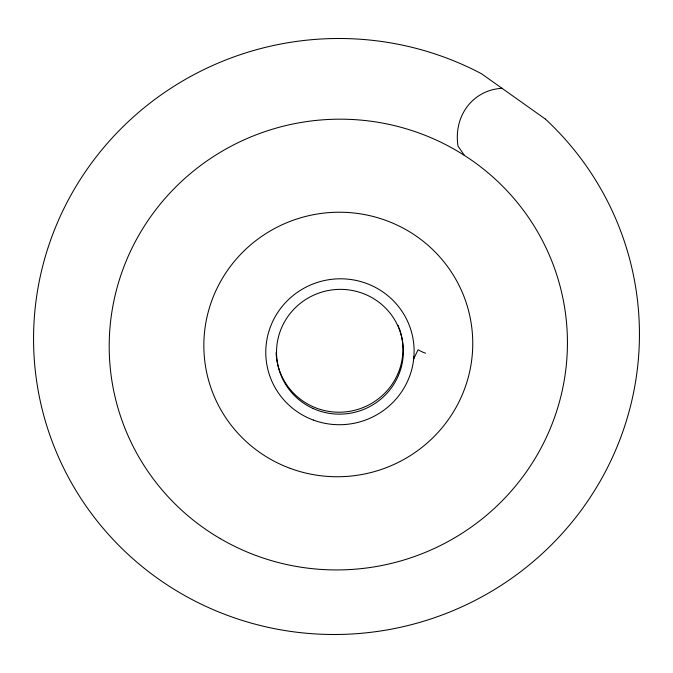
<?xml version="1.0" encoding="UTF-8"?>
<svg xmlns="http://www.w3.org/2000/svg" width="673" height="673" viewBox="0 0 673 673"><rect width="100%" height="100%" fill="white"/><g stroke="black" fill="none" stroke-linecap="round" stroke-linejoin="round"><path stroke-width="1.01" d="M464.446 155.438L458.002 146.134A55.943 50.475 55.2 0 1 502.024 88.306M413.685 356.724L413.71 358.785L418.093 349.783A15.134 2.053 32.1 0 0 425.614 353.182M399.131 328.096A63.489 62.345 -12.7 0 1 351.643 410.967A63.489 62.345 -12.7 0 1 276.115 352.627M398.012 325.269A63.489 62.345 -12.7 0 1 398.778 327.154M545.416 119.096L481.515 73.752A303.203 297.735 -12.7 0 0 34.155 320.112A303.203 297.735 -12.7 0 0 447.04 613.095A303.203 297.735 -12.7 0 0 545.416 119.096M220.307 538.644A229.316 225.177 -12.7 0 0 567.398 346.73A229.316 225.177 -12.7 0 0 227.238 148.296A229.316 225.177 -12.7 0 0 220.307 538.644M313.063 408.477A63.489 62.345 -12.7 0 0 403.135 345.914A63.489 62.345 -12.7 0 0 303.624 300.881A63.489 62.345 -12.7 0 0 313.063 408.477M313.391 420.087A74.24 72.903 -12.7 0 0 413.197 339.747A74.24 72.903 -12.7 0 0 293.235 295.439A74.24 72.903 -12.7 0 0 313.391 420.087M290.172 468.349A134.575 132.144 -12.7 0 0 471.092 322.72A134.575 132.144 -12.7 0 0 253.637 242.389A134.575 132.144 -12.7 0 0 290.172 468.349"/></g></svg>
